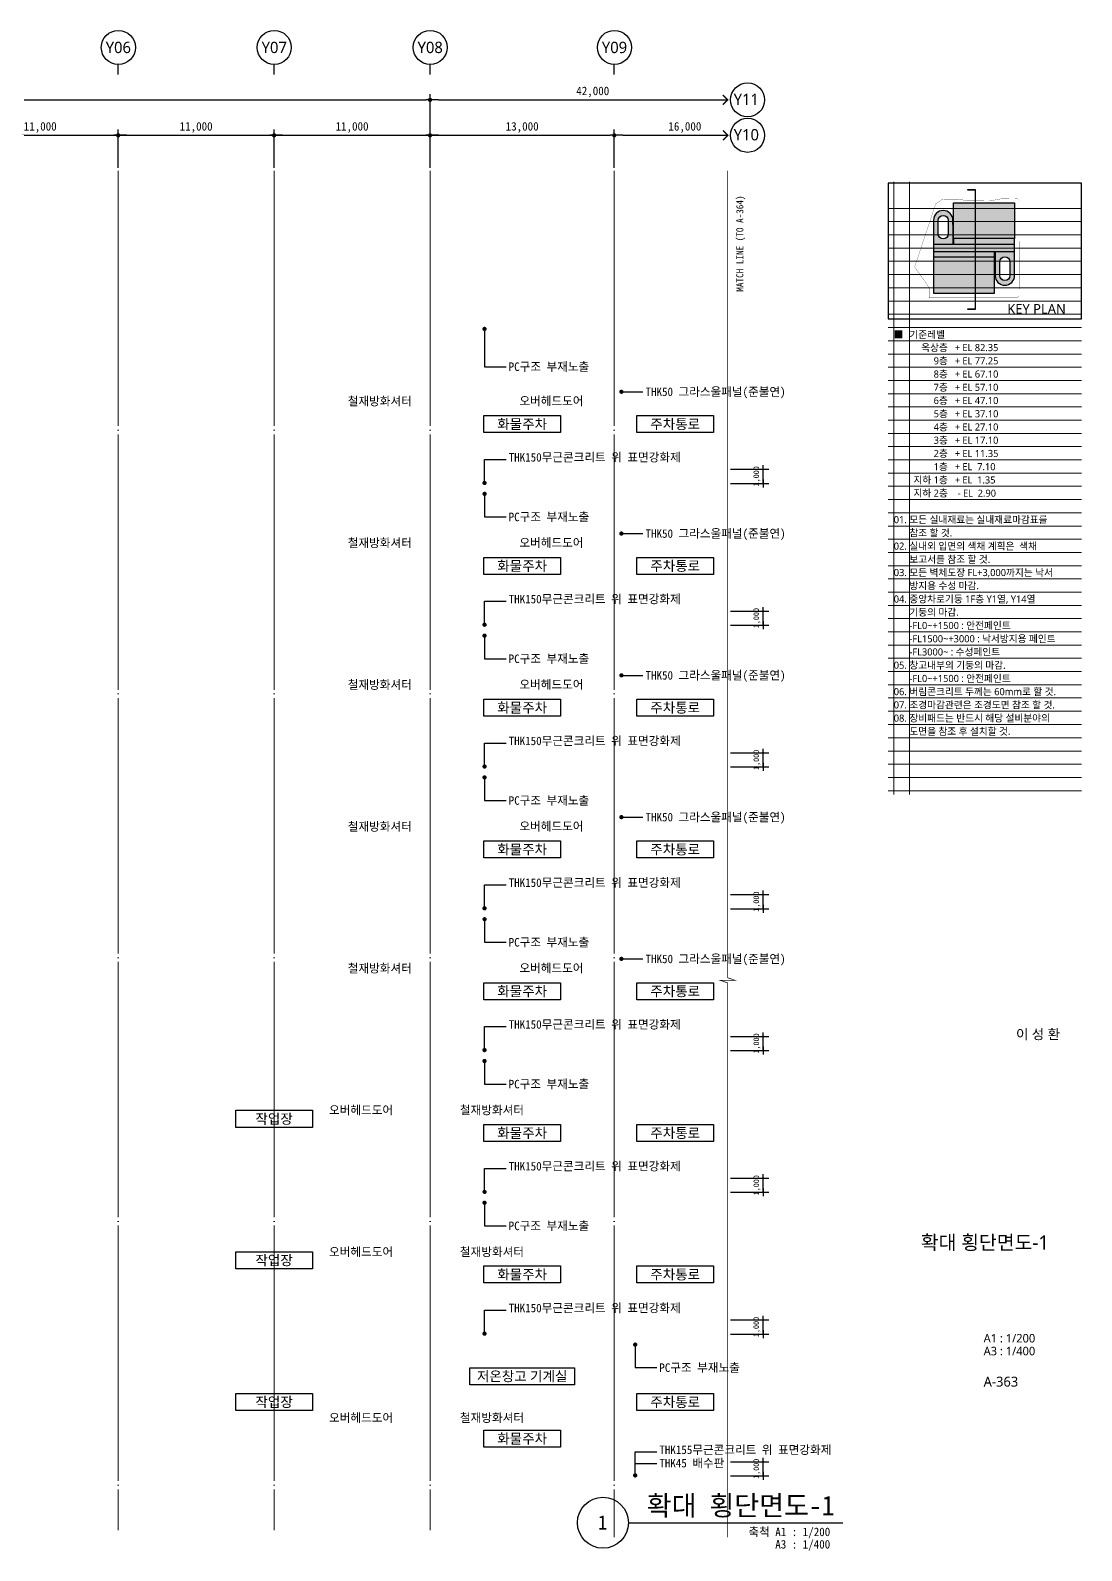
# Model space of a CAD drawing. Header units: inches. Extents: x -1307703 to -645498, y 230939 to 338158.
# Drawn here: x -887655 to -813498, y 230939 to 338158 of the extents above; entities that cross this region are included whole.
import ezdxf
from ezdxf.enums import TextEntityAlignment as Align

# ---------------------------------------------------------------- set-up
doc = ezdxf.new("R2010")
doc.units = ezdxf.units.IN
doc.header["$MEASUREMENT"] = 0
for name, pattern in [('CEN', [62, 60, -1, 0, -1]), ('DASHDOTX2', [2, 1, -0.5, 0, -0.5]), ('PHANTOM', [63.5, 31.75, -6.35, 6.35, -6.35, 6.35, -6.35])]:
    doc.linetypes.add(name, pattern=pattern)
doc.layers.get('0').update_dxf_attribs({"linetype": 'CONTINUOUS'})
for name, color, linetype, lineweight in [('A-BOND-LIN1', 4, 'DASHDOTX2', 25), ('A-BORD-TEXT', 3, 'CONTINUOUS', 25), ('A-CNTL', 1, 'CEN', 15), ('A-DIMS', 7, 'CONTINUOUS', 25), ('A-MKXS-LEAD', 7, 'CONTINUOUS', 25), ('A-MKXS-TEXT1', 3, 'CONTINUOUS', 25), ('A-MKXX-NAME', 3, 'CONTINUOUS', 25), ('A-MKXX-SYMB', 7, 'CONTINUOUS', 25), ('A-XXXX-SYMB', 7, 'CONTINUOUS', 25), ('A-XXXX-TXT1', 3, 'CONTINUOUS', 25), ('A-XXXX-TXT2', 3, 'CONTINUOUS', 25)]:
    doc.layers.add(name, color=color, linetype=linetype, lineweight=lineweight)
doc.layers.add('A-XXXX-NPLT', color=144, linetype='CONTINUOUS', lineweight=15, plot=False)
for name, color, linetype in [('AA-MARK', 1, 'CONTINUOUS'), ('AA-TEX-3', 3, 'CONTINUOUS'), ('색상', 7, 'CONTINUOUS')]:
    doc.layers.add(name, color=color, linetype=linetype)
doc.styles.add('HY울릉도L', font='')
doc.styles.add('돋움', font='')
doc.styles.add('돋움체', font='')
doc.styles.add('맑은 고딕', font='malgun.ttf')
doc.styles.add('맑은고딕', font='malgun.ttf')
doc.styles.get('HY울릉도L').set_extended_font_data('HYwulM')
doc.styles.get('돋움').set_extended_font_data('DotumChe')
doc.styles.get('돋움체').set_extended_font_data('DotumChe')
doc.dimstyles.new('CDIM', dxfattribs={"dimtxt": 3, "dimasz": 1.5, "dimexe": 2, "dimexo": 1, "dimgap": 1, "dimtad": 1, "dimdec": 0, "dimrnd": 0.5, "dimzin": 0, "dimdsep": 32, "dimlunit": 6, "dimtxsty": 'HY울릉도L', "dimblk1": '_CIDOT', "dimblk2": '_CIDOT', "dimsah": 1, "dimcen": 5.5, "dimclrd": 2, "dimclre": 2, "dimclrt": 7, "dimadec": 0, "dimazin": 0, "dimtfac": 1, "dimtdec": 0, "dimtix": 1, "dimtmove": 2, "dimatfit": 1, "dimldrblk": '_CIDOT', "dimfxl": 1, "dimtolj": 1, "dimtzin": 0, "dimlwd": -1, "dimarcsym": 0})

# ---------------------------------------------------------------- blocks, each defined once
blk = doc.blocks.new('_CIDOT')
at = {"color": 0, "linetype": 'ByBlock'}
blk.add_line((2, 0), (-1, 0), dxfattribs=at)
at = {"color": 0, "linetype": 'ByBlock', "const_width": 0.5}
blk.add_lwpolyline([(-0.25, 0, 1), (0.25, 0, 1)], format="xyb", close=True, dxfattribs=at)
blk = doc.blocks.new('*D36')
at = {"layer": 'A-DIMS', "lineweight": -2, "transparency": 16777216}
for p, q in [((-892463, 328458), (-892463, 331158)), ((-881463, 328458), (-881463, 331158))]:
    blk.add_line(p, q, dxfattribs=at)
at = {"layer": 'A-DIMS', "transparency": 16777216}
blk.add_line((-892163, 330758), (-881763, 330758), dxfattribs=at)
at = {"layer": 'A-DIMS', "transparency": 16777216, "xscale": 300, "yscale": 300, "zscale": 300, "rotation": 180}
blk.add_blockref('_CIDOT', (-892463, 330758), dxfattribs=at)
at = {"layer": 'A-DIMS', "transparency": 16777216, "xscale": 300, "yscale": 300, "zscale": 300}
blk.add_blockref('_CIDOT', (-881463, 330758), dxfattribs=at)
at = {"layer": 'A-DIMS', "color": 3, "transparency": 16777216, "insert": (-886963, 331315), "char_height": 600, "attachment_point": 5, "style": '돋움체'}
blk.add_mtext('\\A1;11,000', dxfattribs=at)
blk = doc.blocks.new('*D37')
at = {"layer": 'A-DIMS', "lineweight": -2, "transparency": 16777216}
for p, q in [((-881463, 328458), (-881463, 331158)), ((-870463, 328458), (-870463, 331158))]:
    blk.add_line(p, q, dxfattribs=at)
at = {"layer": 'A-DIMS', "transparency": 16777216}
blk.add_line((-881163, 330758), (-870763, 330758), dxfattribs=at)
at = {"layer": 'A-DIMS', "transparency": 16777216, "xscale": 300, "yscale": 300, "zscale": 300, "rotation": 180}
blk.add_blockref('_CIDOT', (-881463, 330758), dxfattribs=at)
at = {"layer": 'A-DIMS', "transparency": 16777216, "xscale": 300, "yscale": 300, "zscale": 300}
blk.add_blockref('_CIDOT', (-870463, 330758), dxfattribs=at)
at = {"layer": 'A-DIMS', "color": 3, "transparency": 16777216, "insert": (-875963, 331315), "char_height": 600, "attachment_point": 5, "style": '돋움체'}
blk.add_mtext('\\A1;11,000', dxfattribs=at)
blk = doc.blocks.new('*D38')
at = {"layer": 'A-DIMS', "lineweight": -2, "transparency": 16777216}
for p, q in [((-870463, 328458), (-870463, 331158)), ((-859463, 328458), (-859463, 331158))]:
    blk.add_line(p, q, dxfattribs=at)
at = {"layer": 'A-DIMS', "transparency": 16777216}
blk.add_line((-870163, 330758), (-859763, 330758), dxfattribs=at)
at = {"layer": 'A-DIMS', "transparency": 16777216, "xscale": 300, "yscale": 300, "zscale": 300, "rotation": 180}
blk.add_blockref('_CIDOT', (-870463, 330758), dxfattribs=at)
at = {"layer": 'A-DIMS', "transparency": 16777216, "xscale": 300, "yscale": 300, "zscale": 300}
blk.add_blockref('_CIDOT', (-859463, 330758), dxfattribs=at)
at = {"layer": 'A-DIMS', "color": 3, "transparency": 16777216, "insert": (-864963, 331315), "char_height": 600, "attachment_point": 5, "style": '돋움체'}
blk.add_mtext('\\A1;11,000', dxfattribs=at)
blk = doc.blocks.new('*D39')
at = {"layer": 'A-DIMS', "lineweight": -2, "transparency": 16777216}
for p, q in [((-859463, 328458), (-859463, 331158)), ((-846463, 328458), (-846463, 331158))]:
    blk.add_line(p, q, dxfattribs=at)
at = {"layer": 'A-DIMS', "transparency": 16777216}
blk.add_line((-859163, 330758), (-846763, 330758), dxfattribs=at)
at = {"layer": 'A-DIMS', "transparency": 16777216, "xscale": 300, "yscale": 300, "zscale": 300, "rotation": 180}
blk.add_blockref('_CIDOT', (-859463, 330758), dxfattribs=at)
at = {"layer": 'A-DIMS', "transparency": 16777216, "xscale": 300, "yscale": 300, "zscale": 300}
blk.add_blockref('_CIDOT', (-846463, 330758), dxfattribs=at)
at = {"layer": 'A-DIMS', "color": 3, "transparency": 16777216, "insert": (-852963, 331315), "char_height": 600, "attachment_point": 5, "style": '돋움체'}
blk.add_mtext('\\A1;13,000', dxfattribs=at)
blk = doc.blocks.new('*D43')
at = {"layer": 'A-DIMS', "lineweight": -2, "transparency": 16777216}
for p, q in [((-936463, 328458), (-936463, 333658)), ((-859463, 328458), (-859463, 333658))]:
    blk.add_line(p, q, dxfattribs=at)
at = {"layer": 'A-DIMS', "transparency": 16777216}
blk.add_line((-936163, 333258), (-859763, 333258), dxfattribs=at)
at = {"layer": 'A-DIMS', "transparency": 16777216, "xscale": 300, "yscale": 300, "zscale": 300, "rotation": 180}
blk.add_blockref('_CIDOT', (-936463, 333258), dxfattribs=at)
at = {"layer": 'A-DIMS', "transparency": 16777216, "xscale": 300, "yscale": 300, "zscale": 300}
blk.add_blockref('_CIDOT', (-859463, 333258), dxfattribs=at)
at = {"layer": 'A-DIMS', "color": 3, "transparency": 16777216, "insert": (-897963, 333815), "char_height": 600, "attachment_point": 5, "style": '돋움체'}
blk.add_mtext('\\A1;77,000', dxfattribs=at)
blk = doc.blocks.new('*D218')
at = {"layer": 'A-DIMS', "lineweight": -2, "transparency": 16777216}
for p, q in [((-838263, 247208), (-835563, 247208)), ((-838263, 246208), (-835563, 246208))]:
    blk.add_line(p, q, dxfattribs=at)
at = {"layer": 'A-DIMS', "transparency": 16777216}
for p, q in [((-835963, 247348), (-835963, 247488)), ((-835963, 246208), (-835963, 247208)), ((-835963, 246068), (-835963, 245928))]:
    blk.add_line(p, q, dxfattribs=at)
at = {"layer": 'A-DIMS', "transparency": 16777216, "xscale": 140, "yscale": 140, "zscale": 140}
for p, rotation in [((-835963, 247208), 270), ((-835963, 246208), 90)]:
    blk.add_blockref('_CIDOT', p, dxfattribs=dict(at, rotation=rotation))
at = {"layer": 'A-DIMS', "color": 3, "transparency": 16777216, "insert": (-836401, 246708), "char_height": 400, "attachment_point": 5, "rotation": 90, "style": '돋움체'}
blk.add_mtext('\\A1;1,000', dxfattribs=at)
blk = doc.blocks.new('*D219')
at = {"layer": 'A-DIMS', "transparency": 16777216}
for p, q in [((-835963, 257348), (-835963, 257488)), ((-835963, 256208), (-835963, 257208)), ((-835963, 256068), (-835963, 255928))]:
    blk.add_line(p, q, dxfattribs=at)
at = {"layer": 'A-DIMS', "lineweight": -2, "transparency": 16777216}
for p, q in [((-838263, 257208), (-835563, 257208)), ((-838263, 256208), (-835563, 256208))]:
    blk.add_line(p, q, dxfattribs=at)
at = {"layer": 'A-DIMS', "transparency": 16777216, "xscale": 140, "yscale": 140, "zscale": 140}
for p, rotation in [((-835963, 257208), 270), ((-835963, 256208), 90)]:
    blk.add_blockref('_CIDOT', p, dxfattribs=dict(at, rotation=rotation))
at = {"layer": 'A-DIMS', "color": 3, "transparency": 16777216, "insert": (-836401, 256708), "char_height": 400, "attachment_point": 5, "rotation": 90, "style": '돋움체'}
blk.add_mtext('\\A1;1,000', dxfattribs=at)
blk = doc.blocks.new('*D220')
at = {"layer": 'A-DIMS', "lineweight": -2, "transparency": 16777216}
for p, q in [((-838262, 267208), (-835562, 267208)), ((-838262, 266208), (-835562, 266208))]:
    blk.add_line(p, q, dxfattribs=at)
at = {"layer": 'A-DIMS', "transparency": 16777216}
for p, q in [((-835962, 267348), (-835962, 267488)), ((-835962, 266208), (-835962, 267208)), ((-835962, 266068), (-835962, 265928))]:
    blk.add_line(p, q, dxfattribs=at)
at = {"layer": 'A-DIMS', "transparency": 16777216, "xscale": 140, "yscale": 140, "zscale": 140}
for p, rotation in [((-835962, 267208), 270), ((-835962, 266208), 90)]:
    blk.add_blockref('_CIDOT', p, dxfattribs=dict(at, rotation=rotation))
at = {"layer": 'A-DIMS', "color": 3, "transparency": 16777216, "insert": (-836400, 266708), "char_height": 400, "attachment_point": 5, "rotation": 90, "style": '돋움체'}
blk.add_mtext('\\A1;1,000', dxfattribs=at)
blk = doc.blocks.new('*D221')
at = {"layer": 'A-DIMS', "lineweight": -2, "transparency": 16777216}
for p, q in [((-838263, 277208), (-835563, 277208)), ((-838263, 276208), (-835563, 276208))]:
    blk.add_line(p, q, dxfattribs=at)
at = {"layer": 'A-DIMS', "transparency": 16777216}
for p, q in [((-835963, 277348), (-835963, 277488)), ((-835963, 276208), (-835963, 277208)), ((-835963, 276068), (-835963, 275928))]:
    blk.add_line(p, q, dxfattribs=at)
at = {"layer": 'A-DIMS', "transparency": 16777216, "xscale": 140, "yscale": 140, "zscale": 140}
for p, rotation in [((-835963, 277208), 270), ((-835963, 276208), 90)]:
    blk.add_blockref('_CIDOT', p, dxfattribs=dict(at, rotation=rotation))
at = {"layer": 'A-DIMS', "color": 3, "transparency": 16777216, "insert": (-836401, 276708), "char_height": 400, "attachment_point": 5, "rotation": 90, "style": '돋움체'}
blk.add_mtext('\\A1;1,000', dxfattribs=at)
blk = doc.blocks.new('*D222')
at = {"layer": 'A-DIMS', "transparency": 16777216}
for p, q in [((-835963, 287348), (-835963, 287488)), ((-835963, 286208), (-835963, 287208)), ((-835963, 286068), (-835963, 285928))]:
    blk.add_line(p, q, dxfattribs=at)
at = {"layer": 'A-DIMS', "lineweight": -2, "transparency": 16777216}
for p, q in [((-838263, 287208), (-835563, 287208)), ((-838263, 286208), (-835563, 286208))]:
    blk.add_line(p, q, dxfattribs=at)
at = {"layer": 'A-DIMS', "transparency": 16777216, "xscale": 140, "yscale": 140, "zscale": 140}
for p, rotation in [((-835963, 287208), 270), ((-835963, 286208), 90)]:
    blk.add_blockref('_CIDOT', p, dxfattribs=dict(at, rotation=rotation))
at = {"layer": 'A-DIMS', "color": 3, "transparency": 16777216, "insert": (-836401, 286708), "char_height": 400, "attachment_point": 5, "rotation": 90, "style": '돋움체'}
blk.add_mtext('\\A1;1,000', dxfattribs=at)
blk = doc.blocks.new('*D223')
at = {"layer": 'A-DIMS', "lineweight": -2, "transparency": 16777216}
for p, q in [((-838263, 297208), (-835563, 297208)), ((-838263, 296208), (-835563, 296208))]:
    blk.add_line(p, q, dxfattribs=at)
at = {"layer": 'A-DIMS', "transparency": 16777216}
for p, q in [((-835963, 297348), (-835963, 297488)), ((-835963, 296208), (-835963, 297208)), ((-835963, 296068), (-835963, 295928))]:
    blk.add_line(p, q, dxfattribs=at)
at = {"layer": 'A-DIMS', "transparency": 16777216, "xscale": 140, "yscale": 140, "zscale": 140}
for p, rotation in [((-835963, 297208), 270), ((-835963, 296208), 90)]:
    blk.add_blockref('_CIDOT', p, dxfattribs=dict(at, rotation=rotation))
at = {"layer": 'A-DIMS', "color": 3, "transparency": 16777216, "insert": (-836401, 296708), "char_height": 400, "attachment_point": 5, "rotation": 90, "style": '돋움체'}
blk.add_mtext('\\A1;1,000', dxfattribs=at)
blk = doc.blocks.new('*D224')
at = {"layer": 'A-DIMS', "lineweight": -2, "transparency": 16777216}
for p, q in [((-838263, 307208), (-835563, 307208)), ((-838263, 306208), (-835563, 306208))]:
    blk.add_line(p, q, dxfattribs=at)
at = {"layer": 'A-DIMS', "transparency": 16777216}
for p, q in [((-835963, 307348), (-835963, 307488)), ((-835963, 306208), (-835963, 307208)), ((-835963, 306068), (-835963, 305928))]:
    blk.add_line(p, q, dxfattribs=at)
at = {"layer": 'A-DIMS', "transparency": 16777216, "xscale": 140, "yscale": 140, "zscale": 140}
for p, rotation in [((-835963, 307208), 270), ((-835963, 306208), 90)]:
    blk.add_blockref('_CIDOT', p, dxfattribs=dict(at, rotation=rotation))
at = {"layer": 'A-DIMS', "color": 3, "transparency": 16777216, "insert": (-836401, 306708), "char_height": 400, "attachment_point": 5, "rotation": 90, "style": '돋움체'}
blk.add_mtext('\\A1;1,000', dxfattribs=at)
blk = doc.blocks.new('*D225')
at = {"layer": 'A-DIMS', "lineweight": -2, "transparency": 16777216}
for p, q in [((-838263, 237208), (-835563, 237208)), ((-838263, 236208), (-835563, 236208))]:
    blk.add_line(p, q, dxfattribs=at)
at = {"layer": 'A-DIMS', "transparency": 16777216}
for p, q in [((-835963, 237348), (-835963, 237488)), ((-835963, 236208), (-835963, 237208)), ((-835963, 236068), (-835963, 235928))]:
    blk.add_line(p, q, dxfattribs=at)
at = {"layer": 'A-DIMS', "transparency": 16777216, "xscale": 140, "yscale": 140, "zscale": 140}
for p, rotation in [((-835963, 237208), 270), ((-835963, 236208), 90)]:
    blk.add_blockref('_CIDOT', p, dxfattribs=dict(at, rotation=rotation))
at = {"layer": 'A-DIMS', "color": 3, "transparency": 16777216, "insert": (-836401, 236708), "char_height": 400, "attachment_point": 5, "rotation": 90, "style": '돋움체'}
blk.add_mtext('\\A1;1,000', dxfattribs=at)
blk = doc.blocks.new('NOTE(220317)')
at = {"layer": 'A-XXXX-NPLT'}
for p, q in [((1010650, 179733), (1010650, 175413)), ((1010760, 179733), (1010760, 175413)), ((1010610, 179546), (1011975, 179546)), ((1010610, 179453), (1011975, 179453)), ((1010610, 179359), (1011975, 179359)), ((1010610, 179266), (1011975, 179266)), ((1010610, 179173), (1011975, 179173)), ((1010610, 179079), (1011975, 179079)), ((1010610, 178986), (1011975, 178986)), ((1010610, 178893), (1011975, 178893)), ((1010610, 178799), (1011975, 178799)), ((1010610, 178706), (1011975, 178706)), ((1010610, 178613), (1011975, 178613)), ((1010610, 178519), (1011975, 178519)), ((1010610, 178426), (1011975, 178426)), ((1010610, 178333), (1011975, 178333)), ((1010610, 178239), (1011975, 178239)), ((1010610, 178146), (1011975, 178146)), ((1010610, 178053), (1011975, 178053)), ((1010610, 177959), (1011975, 177959)), ((1010610, 177866), (1011975, 177866)), ((1010610, 177773), (1011975, 177773)), ((1010610, 177679), (1011975, 177679)), ((1010610, 177586), (1011975, 177586)), ((1010610, 177493), (1011975, 177493)), ((1010610, 177399), (1011975, 177399)), ((1010610, 177306), (1011975, 177306)), ((1010610, 177213), (1011975, 177213)), ((1010610, 177119), (1011975, 177119)), ((1010610, 177026), (1011975, 177026)), ((1010610, 176933), (1011975, 176933)), ((1010610, 176839), (1011975, 176839)), ((1010610, 176746), (1011975, 176746)), ((1010610, 176653), (1011975, 176653)), ((1010610, 176559), (1011975, 176559)), ((1010610, 176466), (1011975, 176466)), ((1010610, 176373), (1011975, 176373)), ((1010610, 176279), (1011975, 176279)), ((1010610, 176186), (1011975, 176186)), ((1010610, 176093), (1011975, 176093)), ((1010610, 175999), (1011975, 175999)), ((1010610, 175906), (1011975, 175906)), ((1010610, 175813), (1011975, 175813)), ((1010610, 175719), (1011975, 175719)), ((1010610, 175626), (1011975, 175626)), ((1010610, 175533), (1011975, 175533)), ((1010610, 175439), (1011975, 175439))]:
    blk.add_line(p, q, dxfattribs=at)
blk = doc.blocks.new('NOTE_확대 종단면도')
at = {"layer": 'A-XXXX-TXT2', "style": '맑은 고딕'}
for s, p in [('■', (7576.5, 4993.9)), ('기준레벨', (7631.5, 4993.9)), ('+ EL 82.35', (7791.5, 4948.1)), ('+ EL 77.25', (7791.5, 4901.4)), ('+ EL 67.10', (7791.5, 4854.8)), ('+ EL 57.10', (7791.5, 4808.1)), ('+ EL 47.10', (7791.5, 4761.4)), ('+ EL 37.10', (7791.5, 4714.8)), ('+ EL 27.10', (7791.5, 4668.1)), ('+ EL 17.10', (7791.5, 4621.4)), ('+ EL 11.35', (7791.5, 4574.8)), ('+ EL  7.10', (7791.5, 4528.1)), ('+ EL  1.35', (7791.5, 4481.4)), ('- EL  2.90', (7801.5, 4434.8)), ('01.', (7576.5, 4341.4)), ('모든 실내재료는 실내재료마감표를', (7631.5, 4341.4)), ('참조 할 것.', (7631.5, 4294.8)), ('02.', (7576.5, 4248.1)), ('실내외 입면의 색채 계획은  색채', (7631.5, 4248.1)), ('보고서를 참조 할 것.', (7631.5, 4201.4)), ('03.', (7576.5, 4154.8)), ('모든 벽체도장 FL+3,000까지는 낙서', (7631.5, 4154.8)), ('중앙차로기둥 1F층 Y1열, Y14열', (7631.5, 4061.4)), ('방지용 수성 마감.', (7631.5, 4108.1)), ('04.', (7576.5, 4061.4)), ('기둥의 마감.', (7631.5, 4014.8)), ('-FL0~+1500 : 안전페인트', (7631.5, 3968.1)), ('-FL1500~+3000 : 낙서방지용 페인트', (7631.5, 3921.4)), ('-FL3000~ : 수성페인트', (7631.5, 3874.8)), ('05.', (7576.5, 3828.1)), ('창고내부의 기둥의 마감.', (7631.5, 3828.1)), ('-FL0~+1500 : 안전페인트', (7631.5, 3781.4)), ('06.', (7576.5, 3734.8)), ('07.', (7576.5, 3688.1)), ('조경마감관련은 조경도면 참조 할 것.', (7631.5, 3688.1)), ('버림콘크리트 두께는 60mm로 할 것.', (7631.5, 3734.8)), ('08.', (7576.5, 3641.4)), ('장비패드는 반드시 해당 설비분야의', (7631.5, 3641.4)), ('도면을 참조 후 설치할 것.', (7631.5, 3594.8))]:
    blk.add_text(s, height=25, dxfattribs=at).set_placement(p, align=Align.MIDDLE_LEFT)
for s, p in [('옥상층', (7767.2, 4948.1)), ('9층', (7767.2, 4901.4)), ('8층', (7767.2, 4854.8)), ('7층', (7767.2, 4808.1)), ('6층', (7767.2, 4761.4)), ('5층', (7767.2, 4714.8)), ('4층', (7767.2, 4668.1)), ('3층', (7767.2, 4621.4)), ('2층', (7767.2, 4574.8)), ('1층', (7767.2, 4528.1)), ('지하 1층', (7767.2, 4481.4)), ('지하 2층', (7767.2, 4434.8))]:
    blk.add_text(s, height=25, dxfattribs=at).set_placement(p, align=Align.MIDDLE_RIGHT)

msp = doc.modelspace()

# ---------------------------------------------------------------- hatches: boundary and pattern name
h = msp.add_hatch(color=253)
h.dxf.hatch_style = 1
h.paths.add_polyline_path([(-818226.9, 326003.8), (-822529.1, 326003.8), (-822529.1, 323479.1), (-818226.9, 323479.1)])
h.paths.add_polyline_path([(-819645.8, 322154), (-823948.1, 322154), (-823948.1, 319629.6), (-819645.8, 319629.6)])
at = {"ltscale": 100}
h = msp.add_hatch(color=2, dxfattribs=at)
h.dxf.hatch_style = 1
h.paths.add_polyline_path([(-820998.8, 318524.4), (-821523.8, 318524.4), (-821523.8, 318471.9), (-820998.8, 318471.9)])
h.paths.add_polyline_path([(-820998.8, 326933.5), (-821523.8, 326933.5), (-821523.8, 326881), (-820998.8, 326881)])
at = {"layer": '색상'}
h = msp.add_hatch(color=254, dxfattribs=at)
h.dxf.hatch_style = 1
h.paths.add_polyline_path([(-822577.6, 324765.8, 0.41421356), (-823262.8, 325451, 0.41421356), (-823948.1, 324765.8), (-823948.1, 324458.7), (-823948.1, 323091.4), (-822577.6, 323091.4)])
h.paths.add_polyline_path([(-823262.8, 323447, -0.41421356), (-823611.9, 323796.1), (-823611.9, 324103.1), (-823611.9, 324426.4), (-823611.9, 324765.8, -0.41421356), (-823262.8, 325114.8, -0.41421356), (-822913.7, 324765.8), (-822913.7, 324458.7), (-822913.7, 324135.5), (-822913.7, 323796.1, -0.41421356)], flags=16)
h.paths.add_polyline_path([(-818226.9, 323479.1), (-822529.1, 323479.1), (-822529.1, 323091.4), (-818226.9, 323091.4)])
h.paths.add_polyline_path([(-818226.9, 323091.4), (-823948.1, 323091.4), (-823948.1, 322541.9), (-818226.9, 322541.9)])
h.paths.add_polyline_path([(-819645.8, 322541.9), (-823948.1, 322541.9), (-823948.1, 322154), (-819645.8, 322154)])
h.paths.add_polyline_path([(-818226.9, 322541.9), (-819597.4, 322541.9), (-819597.4, 321530.2), (-819597.4, 320867.6, 0.41421356), (-818912.1, 320182.3, 0.41421356), (-818226.9, 320867.6), (-818226.9, 321207), (-818226.9, 321530.2)])
h.paths.add_polyline_path([(-818563, 321837.3), (-818563, 321530.2), (-818563, 321207), (-818563, 320867.6, -0.41421356), (-818912.1, 320518.5, -0.41421356), (-819261.2, 320867.6), (-819261.2, 321174.6), (-819261.2, 321497.9), (-819261.2, 321837.3, -0.41421356), (-818912.1, 322186.4, -0.41421356)], flags=16)

# ---------------------------------------------------------------- linework, layer by layer
for p, q in [((-823948.1, 324765.8), (-823948.1, 324458.7)), ((-823948.1, 324458.7), (-823948.1, 322154)), ((-822577.6, 324765.8), (-822577.6, 323091.4)), ((-822577.6, 324458.7), (-822577.6, 324765.8)), ((-823948.1, 323091.4), (-818226.9, 323091.4)), ((-822529.1, 323479.1), (-822529.1, 323091.4)), ((-818226.9, 321530.2), (-818226.9, 323479.1)), ((-818226.9, 322541.9), (-823948.1, 322541.9)), ((-819645.8, 322154), (-819645.8, 322541.9)), ((-819597.4, 322541.9), (-819597.4, 321530.2)), ((-819597.4, 321530.2), (-819597.4, 320867.6)), ((-818226.9, 321207), (-818226.9, 321530.2)), ((-818226.9, 320867.6), (-818226.9, 321207))]:
    msp.add_line(p, q)
at = {"const_width": 100}
for points in [[(-838804.4, 333599.6), (-838462.8, 333258.1), (-838804.4, 332916.5)], [(-838804.4, 331099.6), (-838462.8, 330758.1), (-838804.4, 330416.5)]]:
    msp.add_lwpolyline(points, dxfattribs=at)
for points in [[(-827148.2, 317826), (-813498.2, 317826), (-813498.2, 327393.2), (-827148.2, 327393.2)], [(-822529.1, 326003.8), (-818226.9, 326003.8), (-818226.9, 323479.1), (-822529.1, 323479.1)], [(-823948.1, 319629.6), (-819645.8, 319629.6), (-819645.8, 322154), (-823948.1, 322154)]]:
    msp.add_lwpolyline(points, close=True)
at = {"color": 2, "ltscale": 100}
msp.add_lwpolyline([(-820998.8, 326881), (-821523.8, 326881), (-821523.8, 326933.5), (-820998.8, 326933.5), (-820998.8, 318471.9), (-821523.8, 318471.9), (-821523.8, 318524.4), (-820998.8, 318524.4)], dxfattribs=at)
for points in [[(-822913.7, 324765.8), (-822913.7, 324458.7), (-822913.7, 324135.5), (-822913.7, 323796.1, -0.41421356), (-823262.8, 323447, -0.41421356), (-823611.9, 323796.1), (-823611.9, 324103.1), (-823611.9, 324426.4), (-823611.9, 324765.8, -0.41421356), (-823262.8, 325114.8, -0.41421356), (-822913.7, 324765.8)], [(-818563, 321837.3), (-818563, 321530.2), (-818563, 321207), (-818563, 320867.6, -0.41421356), (-818912.1, 320518.5, -0.41421356), (-819261.2, 320867.6), (-819261.2, 321174.6), (-819261.2, 321497.9), (-819261.2, 321837.3, -0.41421356), (-818912.1, 322186.4, -0.41421356), (-818563, 321837.3)]]:
    msp.add_lwpolyline(points, format="xyb", close=True)
for centre, start, end in [((-823262.8, 324765.8), 90, 180), ((-823262.8, 324765.8), 0, 90), ((-818912.1, 320867.6), 180, 270), ((-818912.1, 320867.6), 270, 0)]:
    msp.add_arc(centre, 685.3, start, end)
at = {"layer": 'A-BOND-LIN1', "color": 1, "linetype": 'PHANTOM', "ltscale": 50, "const_width": 16.2}
msp.add_lwpolyline([(-824615.7, 323452.8), (-823797.1, 325907.1), (-823351.1, 326227.7), (-823133.2, 326260.2), (-822746.8, 326257.3), (-822434.9, 326258.9), (-822162.9, 326259), (-821713.1, 326167.9), (-821533.3, 326131.6), (-820018.9, 326128.9), (-819776.3, 326170.6), (-819441, 326229.3), (-819187.4, 326275.9), (-818003.8, 326297.8), (-817887.4, 326180.5), (-817887.6, 326147.4), (-817887.9, 326103.2), (-817888.6, 325984.2), (-817893.7, 323451.2), (-817913.2, 319415.8), (-818028.7, 319302.3), (-824245.5, 319302.3), (-824250.4, 320018.9), (-825276.4, 321480.7), (-824854.5, 322744.7), (-824676.4, 323278.2), (-824618, 323452.8)], close=True, dxfattribs=at)
at = {"layer": 'A-CNTL', "ltscale": 300}
for p, q in [((-881462.8, 328258.1), (-881462.8, 232379.2)), ((-870462.8, 328258.1), (-870462.8, 232379.2)), ((-859462.8, 328258.1), (-859462.8, 232379.2)), ((-846462.8, 328258.1), (-846462.8, 231879.2))]:
    msp.add_line(p, q, dxfattribs=at)
at = {"layer": 'A-DIMS'}
for p, q in [((-858862.8, 333258.1), (-838462.8, 333258.1)), ((-845862.8, 330758.1), (-838462.8, 330758.1))]:
    msp.add_line(p, q, dxfattribs=at)
at = {"layer": 'A-MKXS-LEAD'}
for p, q in [((-855618, 317103.4), (-855618, 314439.4)), ((-855618, 314439.4), (-854100.9, 314439.4)), ((-845962.8, 312671), (-844445.7, 312671)), ((-855618, 306239.9), (-855618, 307896.2)), ((-855618, 307896.2), (-854100.9, 307896.2)), ((-855618, 305470.9), (-855618, 303841.9)), ((-855618, 303841.9), (-854100.9, 303841.9)), ((-845962.8, 302671), (-844445.7, 302671)), ((-855618, 296239.9), (-855618, 297896.2)), ((-855618, 297896.2), (-854100.9, 297896.2)), ((-855618, 295470.9), (-855618, 293841.9)), ((-855618, 293841.9), (-854100.9, 293841.9)), ((-845962.8, 292671), (-844445.7, 292671)), ((-855618, 286239.9), (-855618, 287896.2)), ((-855618, 287896.2), (-854100.9, 287896.2)), ((-855618, 285470.9), (-855618, 283841.9)), ((-855618, 283841.9), (-854100.9, 283841.9)), ((-845962.8, 282671), (-844445.7, 282671)), ((-855618, 276239.9), (-855618, 277896.2)), ((-855618, 277896.2), (-854100.9, 277896.2)), ((-855618, 275470.9), (-855618, 273841.9)), ((-855618, 273841.9), (-854100.9, 273841.9)), ((-845962.8, 272671), (-844445.7, 272671)), ((-855618, 266239.9), (-855618, 267896.2)), ((-855618, 267896.2), (-854100.9, 267896.2)), ((-855618, 265470.9), (-855618, 263841.9)), ((-855618, 263841.9), (-854100.9, 263841.9)), ((-855618, 256239.9), (-855618, 257896.2)), ((-855618, 257896.2), (-854100.9, 257896.2)), ((-855618, 255470.9), (-855618, 253841.9)), ((-855618, 253841.9), (-854100.9, 253841.9)), ((-855618, 246239.9), (-855618, 247896.2)), ((-855618, 247896.2), (-854100.9, 247896.2)), ((-844989.9, 245470.9), (-844989.9, 243841.9)), ((-844989.9, 243841.9), (-843472.8, 243841.9)), ((-844989.9, 236239.9), (-844989.9, 237896.2)), ((-844989.9, 237896.2), (-843472.8, 237896.2)), ((-844989.9, 237076.7), (-843472.8, 237076.7))]:
    msp.add_line(p, q, dxfattribs=at)
at = {"layer": 'A-MKXS-LEAD', "const_width": 150}
for points in [[(-855618, 317178.4, 1), (-855618, 317028.4, 1)], [(-845962.8, 312746, 1), (-845962.8, 312596, 1)], [(-855618, 306164.9, -1), (-855618, 306314.9, -1)], [(-855618, 305545.9, 1), (-855618, 305395.9, 1)], [(-845962.8, 302746, 1), (-845962.8, 302596, 1)], [(-855618, 296164.9, -1), (-855618, 296314.9, -1)], [(-855618, 295545.9, 1), (-855618, 295395.9, 1)], [(-845962.8, 292746, 1), (-845962.8, 292596, 1)], [(-855618, 286164.9, -1), (-855618, 286314.9, -1)], [(-855618, 285545.9, 1), (-855618, 285395.9, 1)], [(-845962.8, 282746, 1), (-845962.8, 282596, 1)], [(-855618, 276164.9, -1), (-855618, 276314.9, -1)], [(-855618, 275545.9, 1), (-855618, 275395.9, 1)], [(-845962.8, 272746, 1), (-845962.8, 272596, 1)], [(-855618, 266164.9, -1), (-855618, 266314.9, -1)], [(-855618, 265545.9, 1), (-855618, 265395.9, 1)], [(-855618, 256164.9, -1), (-855618, 256314.9, -1)], [(-855618, 255545.9, 1), (-855618, 255395.9, 1)], [(-855618, 246164.9, -1), (-855618, 246314.9, -1)], [(-844989.9, 245545.9, 1), (-844989.9, 245395.9, 1)], [(-844989.9, 236164.9, -1), (-844989.9, 236314.9, -1)]]:
    msp.add_lwpolyline(points, format="xyb", close=True, dxfattribs=at)
at = {"layer": 'A-MKXS-LEAD'}
for points in [[(-859051.2, 310454.8, 0, 200, 0), (-859351.2, 310974.4, 0, 0, 0), (-859947.2, 312006.7, 0, 0, 0), (-860747.2, 312006.7, 0, 0, 0)], [(-859051.2, 300454.8, 0, 200, 0), (-859351.2, 300974.4, 0, 0, 0), (-859947.2, 302006.7, 0, 0, 0), (-860747.2, 302006.7, 0, 0, 0)], [(-859051.2, 290454.8, 0, 200, 0), (-859351.2, 290974.4, 0, 0, 0), (-859947.2, 292006.7, 0, 0, 0), (-860747.2, 292006.7, 0, 0, 0)], [(-859051.2, 280454.8, 0, 200, 0), (-859351.2, 280974.4, 0, 0, 0), (-859947.2, 282006.7, 0, 0, 0), (-860747.2, 282006.7, 0, 0, 0)], [(-859051.2, 270454.8, 0, 200, 0), (-859351.2, 270974.4, 0, 0, 0), (-859947.2, 272006.7, 0, 0, 0), (-860747.2, 272006.7, 0, 0, 0)], [(-860372.9, 260454.8, 0, 200, 0), (-860672.9, 260974.4, 0, 0, 0), (-861268.9, 262006.7, 0, 0, 0), (-862068.9, 262006.7, 0, 0, 0)], [(-859050.5, 260454.8, 0, 200, 0), (-858750.5, 260974.4, 0, 0, 0), (-858154.5, 262006.7, 0, 0, 0), (-857354.5, 262006.7, 0, 0, 0)], [(-860372.9, 250454.8, 0, 200, 0), (-860672.9, 250974.4, 0, 0, 0), (-861268.9, 252006.7, 0, 0, 0), (-862068.9, 252006.7, 0, 0, 0)], [(-859050.5, 250454.8, 0, 200, 0), (-858750.5, 250974.4, 0, 0, 0), (-858154.5, 252006.7, 0, 0, 0), (-857354.5, 252006.7, 0, 0, 0)], [(-860372.2, 238754.8, 0, 200, 0), (-860672.2, 239274.4, 0, 0, 0), (-861268.2, 240306.7, 0, 0, 0), (-862068.2, 240306.7, 0, 0, 0)], [(-859049.9, 238754.8, 0, 200, 0), (-858749.9, 239274.4, 0, 0, 0), (-858153.9, 240306.7, 0, 0, 0), (-857353.9, 240306.7, 0, 0, 0)]]:
    msp.add_lwpolyline(points, format="xyseb", dxfattribs=at)
at = {"layer": 'A-MKXS-LEAD', "elevation": -22.8}
for points in [[(-846407.7, 310454.8, 0, 200, 0), (-846707.7, 310974.4, 0, 0, 0), (-847303.7, 312006.7, 0, 0, 0), (-848103.7, 312006.7, 0, 0, 0)], [(-846407.7, 300454.8, 0, 200, 0), (-846707.7, 300974.4, 0, 0, 0), (-847303.7, 302006.7, 0, 0, 0), (-848103.7, 302006.7, 0, 0, 0)], [(-846407.7, 290454.8, 0, 200, 0), (-846707.7, 290974.4, 0, 0, 0), (-847303.7, 292006.7, 0, 0, 0), (-848103.7, 292006.7, 0, 0, 0)], [(-846407.7, 280454.8, 0, 200, 0), (-846707.7, 280974.4, 0, 0, 0), (-847303.7, 282006.7, 0, 0, 0), (-848103.7, 282006.7, 0, 0, 0)], [(-846407.7, 270454.8, 0, 200, 0), (-846707.7, 270974.4, 0, 0, 0), (-847303.7, 272006.7, 0, 0, 0), (-848103.7, 272006.7, 0, 0, 0)]]:
    msp.add_lwpolyline(points, format="xyseb", dxfattribs=at)
at = {"layer": 'A-MKXX-SYMB'}
for points in [[(-850262.8, 309791.3), (-855662.8, 309791.3), (-855662.8, 310991.3), (-850262.8, 310991.3)], [(-839462.8, 309791.3), (-844862.8, 309791.3), (-844862.8, 310991.3), (-839462.8, 310991.3)], [(-850262.8, 299791.3), (-855662.8, 299791.3), (-855662.8, 300991.3), (-850262.8, 300991.3)], [(-839462.8, 299791.3), (-844862.8, 299791.3), (-844862.8, 300991.3), (-839462.8, 300991.3)], [(-850262.8, 289791.3), (-855662.8, 289791.3), (-855662.8, 290991.3), (-850262.8, 290991.3)], [(-839462.8, 289791.3), (-844862.8, 289791.3), (-844862.8, 290991.3), (-839462.8, 290991.3)], [(-850262.8, 279791.3), (-855662.8, 279791.3), (-855662.8, 280991.3), (-850262.8, 280991.3)], [(-839462.8, 279791.3), (-844862.8, 279791.3), (-844862.8, 280991.3), (-839462.8, 280991.3)], [(-850262.8, 269791.3), (-855662.8, 269791.3), (-855662.8, 270991.3), (-850262.8, 270991.3)], [(-839462.8, 269791.3), (-844862.8, 269791.3), (-844862.8, 270991.3), (-839462.8, 270991.3)], [(-867762.8, 260791.3), (-873162.8, 260791.3), (-873162.8, 261991.3), (-867762.8, 261991.3)], [(-850262.8, 259791.3), (-855662.8, 259791.3), (-855662.8, 260991.3), (-850262.8, 260991.3)], [(-839462.8, 259791.3), (-844862.8, 259791.3), (-844862.8, 260991.3), (-839462.8, 260991.3)], [(-867762.8, 250815.2), (-873162.8, 250815.2), (-873162.8, 252015.2), (-867762.8, 252015.2)], [(-850262.8, 249815.2), (-855662.8, 249815.2), (-855662.8, 251015.2), (-850262.8, 251015.2)], [(-839462.8, 249815.2), (-844862.8, 249815.2), (-844862.8, 251015.2), (-839462.8, 251015.2)], [(-849262.8, 242633.1), (-856662.8, 242633.1), (-856662.8, 243833.1), (-849262.8, 243833.1)], [(-867762.8, 240815.2), (-873162.8, 240815.2), (-873162.8, 242015.2), (-867762.8, 242015.2)], [(-839462.8, 240815.2), (-844862.8, 240815.2), (-844862.8, 242015.2), (-839462.8, 242015.2)], [(-850262.8, 238235), (-855662.8, 238235), (-855662.8, 239435), (-850262.8, 239435)]]:
    msp.add_lwpolyline(points, close=True, dxfattribs=at)
at = {"layer": 'A-XXXX-SYMB'}
for p, q in [((-881462.8, 335058.1), (-881462.8, 335758.1)), ((-870462.8, 335058.1), (-870462.8, 335758.1)), ((-859462.8, 335058.1), (-859462.8, 335758.1)), ((-846462.8, 335058.1), (-846462.8, 335758.1)), ((-845464.2, 232905), (-830348.2, 232905))]:
    msp.add_line(p, q, dxfattribs=at)
for centre, radius in [((-881451.1, 336958.1), 1200), ((-870451.1, 336958.1), 1200), ((-859451.1, 336958.1), 1200), ((-846451.1, 336958.1), 1200), ((-837059.5, 333258.1), 1200), ((-837059.5, 330758.1), 1200), ((-847264.2, 232905), 1800)]:
    msp.add_circle(centre, radius, dxfattribs=at)
at = {"layer": 'AA-MARK', "const_width": 50}
msp.add_lwpolyline([(-838462.2, 231879.2), (-838462.2, 270975.5), (-838984, 271158.1), (-837941.7, 271158.1), (-838462.8, 271340.6), (-838462.8, 328258.1)], dxfattribs=at)

# ---------------------------------------------------------------- block references
for name, p, xscale, yscale, zscale in [('NOTE(220317)', (-10933246.2, -1469857.3), 9.999999925221484, 9.999999925221484, 9.999999925221484), ('NOTE_확대 종단면도', (-978278.2, 216825), 19.99999985044297, 19.99999985044297, 19.99999985044297)]:
    msp.add_blockref(name, p, dxfattribs=dict(xscale=xscale, yscale=yscale, zscale=zscale))

# ---------------------------------------------------------------- texts
at = {"layer": 'A-BORD-TEXT', "style": '맑은고딕'}
msp.add_text('이 성 환', height=700, dxfattribs=at).set_placement((-815021.1, 267009.5), align=Align.RIGHT)
at = {"layer": 'A-DIMS', "color": 3, "char_height": 600, "attachment_point": 5, "style": '돋움체'}
for s, insert in [('\\A1;42,000', (-847984.5, 333815.2)), ('\\A1;16,000', (-841484.5, 331315.2))]:
    msp.add_mtext(s, dxfattribs=dict(at, insert=insert))
at = {"layer": 'A-MKXS-TEXT1', "style": '돋움체'}
for s, p in [('PC구조 부재노출', (-853914.5, 314439.4)), ('오버헤드도어', (-853155.9, 312021.5, -22.8)), ('THK50 그라스울패널(준불연)', (-844259.3, 312671)), ('THK150무근콘크리트 위 표면강화제', (-853914.5, 308048.7)), ('PC구조 부재노출', (-853914.5, 303841.9)), ('오버헤드도어', (-853155.9, 302021.5, -22.8)), ('THK50 그라스울패널(준불연)', (-844259.3, 302671)), ('THK150무근콘크리트 위 표면강화제', (-853914.5, 298048.7)), ('PC구조 부재노출', (-853914.5, 293841.9)), ('THK50 그라스울패널(준불연)', (-844259.3, 292671)), ('오버헤드도어', (-853155.9, 292021.5, -22.8)), ('THK150무근콘크리트 위 표면강화제', (-853914.5, 288048.7)), ('PC구조 부재노출', (-853914.5, 283841.9)), ('오버헤드도어', (-853155.9, 282021.5, -22.8)), ('THK50 그라스울패널(준불연)', (-844259.3, 282671)), ('THK150무근콘크리트 위 표면강화제', (-853914.5, 278048.7)), ('PC구조 부재노출', (-853914.5, 273841.9)), ('오버헤드도어', (-853155.9, 272021.5, -22.8)), ('THK50 그라스울패널(준불연)', (-844259.3, 272671)), ('THK150무근콘크리트 위 표면강화제', (-853914.5, 268048.7)), ('PC구조 부재노출', (-853914.5, 263841.9)), ('철재방화셔터', (-857354.5, 262006.7)), ('THK150무근콘크리트 위 표면강화제', (-853914.5, 258048.7)), ('PC구조 부재노출', (-853914.5, 253841.9)), ('철재방화셔터', (-857354.5, 252006.7)), ('THK150무근콘크리트 위 표면강화제', (-853914.5, 248048.7)), ('PC구조 부재노출', (-843286.4, 243841.9)), ('철재방화셔터', (-857353.9, 240306.7)), ('THK155무근콘크리트 위 표면강화제', (-843286.4, 238048.7)), ('THK45 배수판', (-843286.4, 237107.2))]:
    msp.add_text(s, height=600, dxfattribs=at).set_placement(p, align=Align.MIDDLE_LEFT)
for s, p in [('철재방화셔터', (-860747.2, 312006.7)), ('철재방화셔터', (-860747.2, 302006.7)), ('철재방화셔터', (-860747.2, 292006.7)), ('철재방화셔터', (-860747.2, 282006.7)), ('철재방화셔터', (-860747.2, 272006.7)), ('오버헤드도어', (-862068.9, 262006.7)), ('오버헤드도어', (-862068.9, 252006.7)), ('오버헤드도어', (-862068.2, 240306.7))]:
    msp.add_text(s, height=600, dxfattribs=at).set_placement(p, align=Align.MIDDLE_RIGHT)
at = {"layer": 'A-MKXX-NAME', "style": '맑은고딕'}
for s, p in [('화물주차', (-852962.8, 310391.3)), ('주차통로', (-842162.8, 310391.3)), ('화물주차', (-852962.8, 300391.3)), ('주차통로', (-842162.8, 300391.3)), ('화물주차', (-852962.8, 290391.3)), ('주차통로', (-842162.8, 290391.3)), ('화물주차', (-852962.8, 280391.3)), ('주차통로', (-842162.8, 280391.3)), ('화물주차', (-852962.8, 270391.3)), ('주차통로', (-842162.8, 270391.3)), ('작업장', (-870462.8, 261391.3)), ('화물주차', (-852962.8, 260391.3)), ('주차통로', (-842162.8, 260391.3)), ('작업장', (-870462.8, 251415.2)), ('화물주차', (-852962.8, 250415.2)), ('주차통로', (-842162.8, 250415.2)), ('저온창고 기계실', (-852962.8, 243233.1)), ('작업장', (-870462.8, 241415.2)), ('주차통로', (-842162.8, 241415.2)), ('화물주차', (-852962.8, 238835))]:
    msp.add_text(s, height=700, dxfattribs=at).set_placement(p, align=Align.MIDDLE_CENTER)
at = {"layer": 'A-XXXX-TXT1', "style": '맑은고딕'}
for s, p in [('Y06', (-881451.1, 336958.1)), ('Y07', (-870451.1, 336958.1)), ('Y08', (-859451.1, 336958.1)), ('Y09', (-846451.1, 336958.1))]:
    msp.add_text(s, height=800, dxfattribs=at).set_placement(p, align=Align.MIDDLE_CENTER)
at = {"layer": 'A-XXXX-TXT1'}
for s, height, style, p in [('Y11', 800, '맑은고딕', (-837150, 333302.2)), ('Y10', 800, '맑은고딕', (-837150, 330802.2)), ('1', 1000, '돋움체', (-847287.3, 232926.4))]:
    msp.add_text(s, height=height, dxfattribs=dict(at, style=style)).set_placement(p, align=Align.MIDDLE)
at = {"layer": 'A-XXXX-TXT1', "style": '돋움체'}
msp.add_text('확대 횡단면도-1', height=1400, dxfattribs=at).set_placement((-830919.8, 232995.6), align=Align.BOTTOM_RIGHT)
for s, p in [('축척 A1 : 1/200', (-831231.3, 232560.4)), ('A3 : 1/400', (-831231.3, 231684.8))]:
    msp.add_text(s, height=600, dxfattribs=at).set_placement(p, align=Align.TOP_RIGHT)
at = {"layer": 'A-XXXX-TXT2', "style": '맑은고딕'}
for s, height, p in [('KEY PLAN', 700, (-818742.6, 318166.5)), ('A1 : 1/200', 600, (-820409.1, 245618.8)), ('A3 : 1/400', 600, (-820409.1, 244711.8)), ('A-363', 700, (-820409.1, 242504.5))]:
    msp.add_text(s, height=height, dxfattribs=at).set_placement(p)
msp.add_text('확대 횡단면도-1', height=1000, dxfattribs=at).set_placement((-820323.2, 252670), align=Align.MIDDLE_CENTER)
at = {"layer": 'AA-TEX-3', "style": '돋움'}
msp.add_text('MATCH LINE (TO A-364)', height=500, rotation=90, dxfattribs=at).set_placement((-837360, 323123.9), align=Align.CENTER)

# ---------------------------------------------------------------- dimensions: what is measured, and where the dimension line sits
at = {"layer": 'A-DIMS'}
for base, p1, p2, angle, override, picture, middle in [((-859462.8, 333258.1), (-936462.8, 328258.1), (-859462.8, 328258.1), 180, {"dimscale": 200, "dimtxsty": '돋움체', "dimclrd": 256, "dimclre": 256, "dimclrt": 3}, '*D43', (-897962.8, 333815.2)), ((-835962.8, 307208.1), (-838462.8, 306208.1), (-838462.8, 307208.1), 270, {"dimscale": 200, "dimtxt": 2, "dimasz": 0.7, "dimtxsty": '돋움체', "dimclrd": 256, "dimclre": 256, "dimclrt": 3}, '*D224', (-836400.9, 306708.1)), ((-835962.8, 297208.1), (-838462.8, 296208.1), (-838462.8, 297208.1), 270, {"dimscale": 200, "dimtxt": 2, "dimasz": 0.7, "dimtxsty": '돋움체', "dimclrd": 256, "dimclre": 256, "dimclrt": 3}, '*D223', (-836400.9, 296708.1)), ((-835962.8, 287208.1), (-838462.8, 286208.1), (-838462.8, 287208.1), 270, {"dimscale": 200, "dimtxt": 2, "dimasz": 0.7, "dimtxsty": '돋움체', "dimclrd": 256, "dimclre": 256, "dimclrt": 3}, '*D222', (-836400.9, 286708.1)), ((-835962.8, 277208.1), (-838462.8, 276208.1), (-838462.8, 277208.1), 270, {"dimscale": 200, "dimtxt": 2, "dimasz": 0.7, "dimtxsty": '돋움체', "dimclrd": 256, "dimclre": 256, "dimclrt": 3}, '*D221', (-836400.9, 276708.1)), ((-835962.2, 267208.1), (-838462.2, 266208.1), (-838462.2, 267208.1), 270, {"dimscale": 200, "dimtxt": 2, "dimasz": 0.7, "dimtxsty": '돋움체', "dimclrd": 256, "dimclre": 256, "dimclrt": 3}, '*D220', (-836400.3, 266708.1)), ((-835962.8, 257208.1), (-838462.8, 256208.1), (-838462.8, 257208.1), 270, {"dimscale": 200, "dimtxt": 2, "dimasz": 0.7, "dimtxsty": '돋움체', "dimclrd": 256, "dimclre": 256, "dimclrt": 3}, '*D219', (-836400.9, 256708.1)), ((-835962.8, 247208.1), (-838462.8, 246208.1), (-838462.8, 247208.1), 270, {"dimscale": 200, "dimtxt": 2, "dimasz": 0.7, "dimtxsty": '돋움체', "dimclrd": 256, "dimclre": 256, "dimclrt": 3}, '*D218', (-836400.9, 246708.1)), ((-835962.8, 237208.1), (-838462.8, 236208.1), (-838462.8, 237208.1), 270, {"dimscale": 200, "dimtxt": 2, "dimasz": 0.7, "dimtxsty": '돋움체', "dimclrd": 256, "dimclre": 256, "dimclrt": 3}, '*D225', (-836400.9, 236708.1))]:
    dim = msp.add_linear_dim(base=base, p1=p1, p2=p2, angle=angle, dimstyle='CDIM', override=override, dxfattribs=at)
    dim.commit()
    dim.dimension.update_dxf_attribs({"geometry": picture, "text_midpoint": middle})
for p1, p2, picture, middle in [((-892462.8, 328258.1), (-881462.8, 328258.1), '*D36', (-886962.8, 331315.2)), ((-881462.8, 328258.1), (-870462.8, 328258.1), '*D37', (-875962.8, 331315.2)), ((-870462.8, 328258.1), (-859462.8, 328258.1), '*D38', (-864962.8, 331315.2)), ((-859462.8, 328258.1), (-846462.8, 328258.1), '*D39', (-852962.8, 331315.2))]:
    dim = msp.add_aligned_dim(p1=p1, p2=p2, distance=2500, dimstyle='CDIM', override={"dimscale": 200, "dimtxsty": '돋움체', "dimclrd": 256, "dimclre": 256, "dimclrt": 3}, dxfattribs=at)
    dim.commit()
    dim.dimension.update_dxf_attribs({"geometry": picture, "text_midpoint": middle})

doc.saveas('drawing.dxf')
